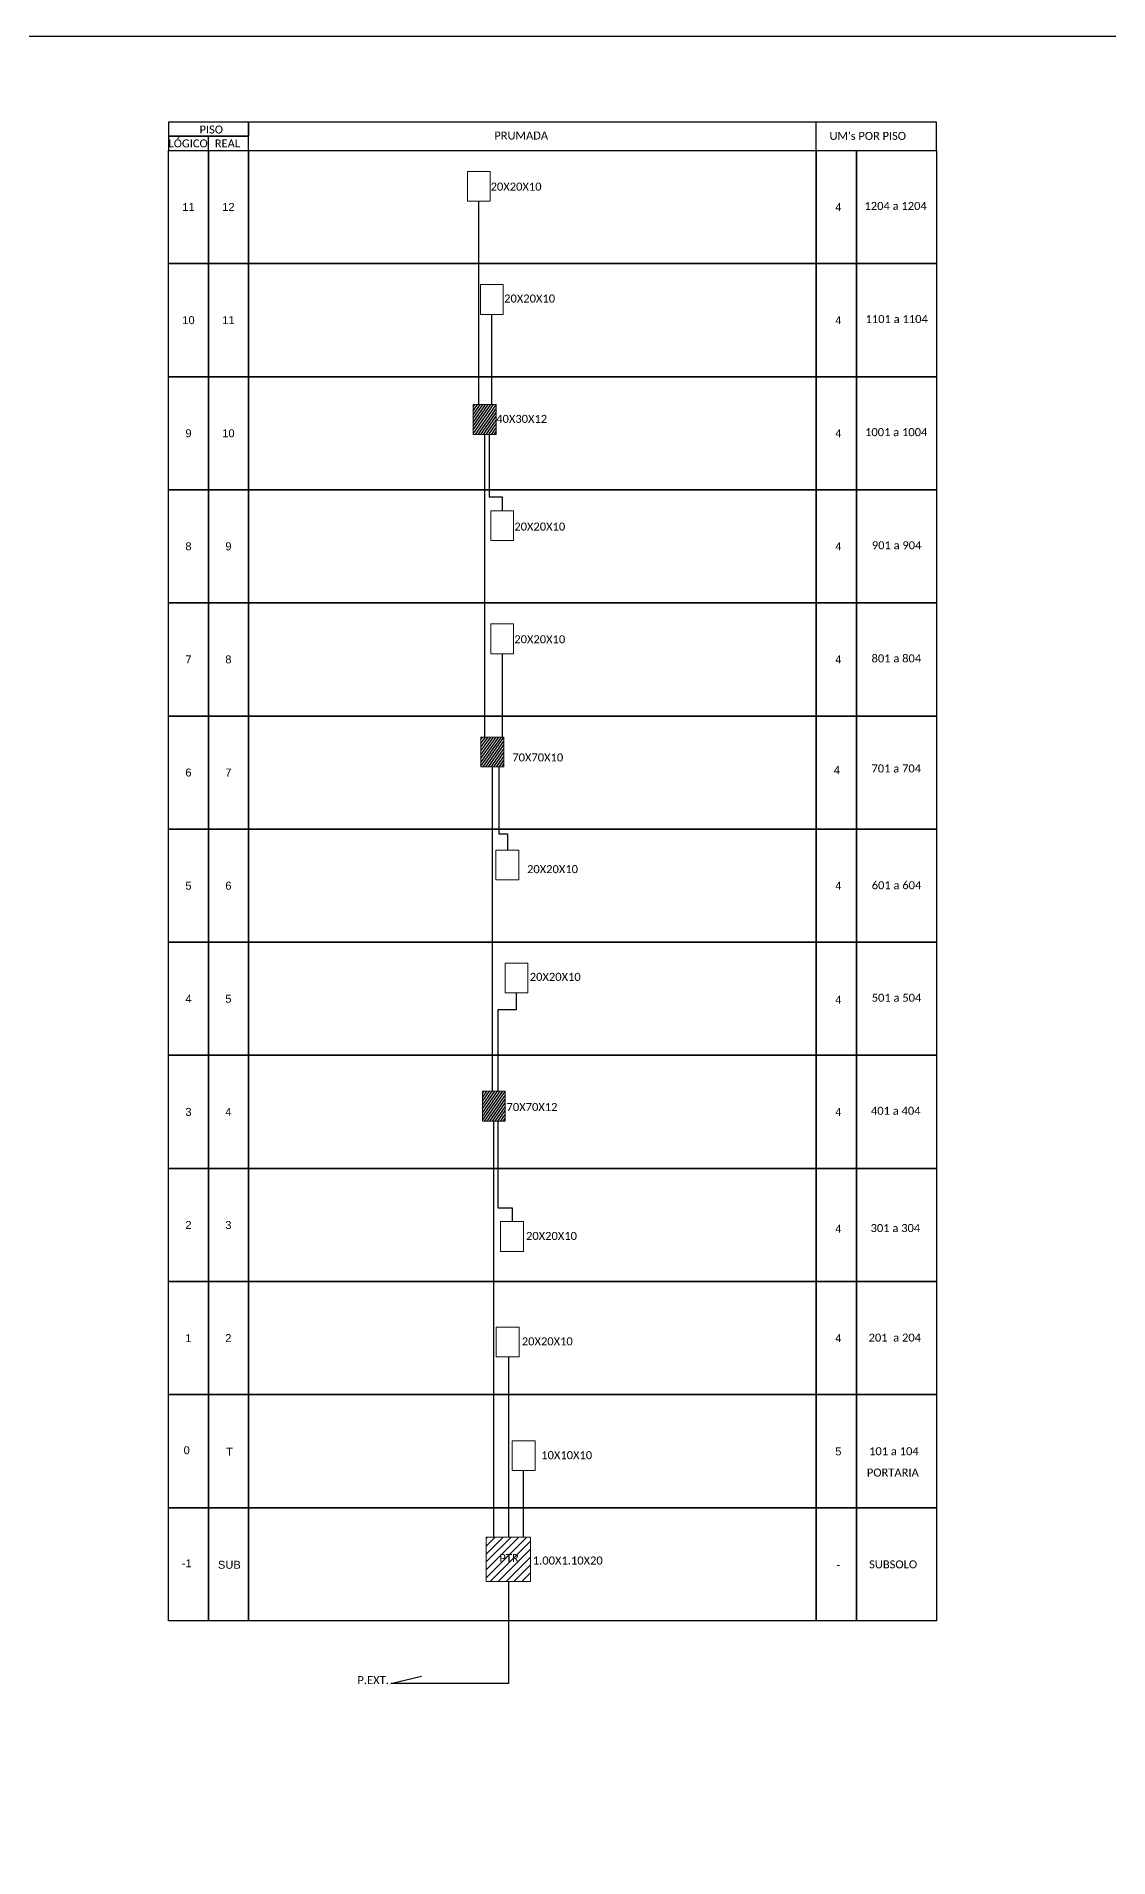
# Model space of a CAD drawing. Header units: metres. Extents: x 8.2 to 67.7, y 13.1 to 54.8.
# Drawn here: x 39.12 to 51.38, y 33.96 to 54.81 of the extents above; entities that cross this region are included whole.
import ezdxf
from ezdxf.enums import TextEntityAlignment as Align

# ---------------------------------------------------------------- set-up
doc = ezdxf.new("R2010")
doc.units = ezdxf.units.M
doc.styles.add('ARIAL', font='arial.ttf')
doc.styles.add('WMF-Calibri0', font='calibri.ttf')

msp = doc.modelspace()

# ---------------------------------------------------------------- hatches: boundary and pattern name
at = {"linetype": 'Continuous'}
h = msp.add_hatch(dxfattribs=at)
h.set_pattern_fill('ANSI31', color=1, scale=0.2, angle=10, style=0)
h.set_pattern_definition([(55, (9.382192, 10.421647), (-0.020478801, 0.014339411), [])])
h.paths.add_polyline_path([(44.209, 50.597), (44.116, 50.597), (44.116, 50.256), (44.378, 50.256), (44.378, 50.597)])
h = msp.add_hatch(dxfattribs=at)
h.set_pattern_fill('ANSI31', color=1, scale=0.2, angle=10, style=0)
h.set_pattern_definition([(55, (9.47043, 6.616157), (-0.020478801, 0.014339411), [])])
h.paths.add_polyline_path([(44.297, 46.791), (44.204, 46.791), (44.204, 46.451), (44.466, 46.451), (44.466, 46.791)])
h = msp.add_hatch(dxfattribs=at)
h.set_pattern_fill('ANSI31', color=1, scale=0.2, angle=10, style=0)
h.set_pattern_definition([(55, (9.4875, 2.56106), (-0.020478801, 0.014339411), [])])
h.paths.add_polyline_path([(44.314, 42.736), (44.222, 42.736), (44.222, 42.395), (44.483, 42.395), (44.483, 42.736)])
h = msp.add_hatch(dxfattribs=at)
h.set_pattern_fill('ANSI31', color=1, scale=0.020077, style=0)
h.set_pattern_definition([(45, (-47.07318, -18.92299), (-0.0450746, 0.0450746), [])])
h.paths.add_polyline_path([(44.518, 37.631), (44.265, 37.631), (44.265, 37.123), (44.772, 37.123), (44.772, 37.631)])
h.paths.add_polyline_path([(44.426, 37.336), (44.631, 37.336), (44.631, 37.448), (44.426, 37.448)], flags=24)

# ---------------------------------------------------------------- linework, layer by layer
at = {"color": 7}
msp.add_lwpolyline([(8.619, 13.113), (67.657, 13.113), (67.657, 54.812), (8.619, 54.812)], close=True, dxfattribs=at)
at = {"color": 0}
for points in [[(40.629, 53.669), (41.544, 53.669), (41.544, 53.832), (40.629, 53.832)], [(40.629, 53.507), (41.544, 53.507), (41.544, 53.669), (40.629, 53.669)]]:
    msp.add_lwpolyline(points, close=True, dxfattribs=at)
for points in [[(41.544, 53.507), (49.414, 53.507), (49.414, 53.832), (41.544, 53.832), (41.544, 53.832), (41.544, 53.669)], [(48.041, 53.507), (48.041, 53.832)], [(41.087, 53.507), (41.087, 53.669)]]:
    msp.add_lwpolyline(points)
for points in [[(40.629, 53.507), (41.087, 53.507), (41.087, 52.212), (40.629, 52.212)], [(41.087, 53.507), (41.544, 53.507), (41.544, 52.212), (41.087, 52.212)], [(41.544, 53.507), (48.041, 53.507), (48.041, 52.212), (41.544, 52.212)], [(48.041, 53.507), (48.499, 53.507), (48.499, 52.212), (48.041, 52.212)], [(48.499, 53.507), (49.414, 53.507), (49.414, 52.212), (48.499, 52.212)], [(40.629, 52.212), (41.087, 52.212), (41.087, 50.917), (40.629, 50.917)], [(41.087, 52.212), (41.544, 52.212), (41.544, 50.917), (41.087, 50.917)], [(41.544, 52.212), (48.041, 52.212), (48.041, 50.917), (41.544, 50.917)], [(48.041, 52.212), (48.499, 52.212), (48.499, 50.917), (48.041, 50.917)], [(48.499, 52.212), (49.414, 52.212), (49.414, 50.917), (48.499, 50.917)], [(40.629, 50.917), (41.087, 50.917), (41.087, 49.622), (40.629, 49.622)], [(41.087, 50.917), (41.544, 50.917), (41.544, 49.622), (41.087, 49.622)], [(41.544, 50.917), (48.041, 50.917), (48.041, 49.622), (41.544, 49.622)], [(48.041, 50.917), (48.499, 50.917), (48.499, 49.622), (48.041, 49.622)], [(48.499, 50.917), (49.414, 50.917), (49.414, 49.622), (48.499, 49.622)], [(40.629, 49.622), (41.087, 49.622), (41.087, 48.327), (40.629, 48.327)], [(41.087, 49.622), (41.544, 49.622), (41.544, 48.327), (41.087, 48.327)], [(41.544, 49.622), (48.041, 49.622), (48.041, 48.327), (41.544, 48.327)], [(48.041, 49.622), (48.499, 49.622), (48.499, 48.327), (48.041, 48.327)], [(48.499, 49.622), (49.414, 49.622), (49.414, 48.327), (48.499, 48.327)], [(40.629, 48.327), (41.087, 48.327), (41.087, 47.032), (40.629, 47.032)], [(41.087, 48.327), (41.544, 48.327), (41.544, 47.032), (41.087, 47.032)], [(41.544, 48.327), (48.041, 48.327), (48.041, 47.032), (41.544, 47.032)], [(48.041, 48.327), (48.499, 48.327), (48.499, 47.032), (48.041, 47.032)], [(48.499, 48.327), (49.414, 48.327), (49.414, 47.032), (48.499, 47.032)], [(40.629, 47.032), (41.087, 47.032), (41.087, 45.737), (40.629, 45.737)], [(41.087, 47.032), (41.544, 47.032), (41.544, 45.737), (41.087, 45.737)], [(41.544, 47.032), (48.041, 47.032), (48.041, 45.737), (41.544, 45.737)], [(48.041, 47.032), (48.499, 47.032), (48.499, 45.737), (48.041, 45.737)], [(48.499, 47.032), (49.414, 47.032), (49.414, 45.737), (48.499, 45.737)], [(40.629, 45.737), (41.087, 45.737), (41.087, 44.442), (40.629, 44.442)], [(41.087, 45.737), (41.544, 45.737), (41.544, 44.442), (41.087, 44.442)], [(41.544, 45.737), (48.041, 45.737), (48.041, 44.442), (41.544, 44.442)], [(48.041, 45.737), (48.499, 45.737), (48.499, 44.442), (48.041, 44.442)], [(48.499, 45.737), (49.414, 45.737), (49.414, 44.442), (48.499, 44.442)], [(40.629, 44.442), (41.087, 44.442), (41.087, 43.148), (40.629, 43.148)], [(41.087, 44.442), (41.544, 44.442), (41.544, 43.148), (41.087, 43.148)], [(41.544, 44.442), (48.041, 44.442), (48.041, 43.148), (41.544, 43.148)], [(48.041, 44.442), (48.499, 44.442), (48.499, 43.148), (48.041, 43.148)], [(48.499, 44.442), (49.414, 44.442), (49.414, 43.148), (48.499, 43.148)], [(40.629, 43.148), (41.087, 43.148), (41.087, 41.853), (40.629, 41.853)], [(41.087, 43.148), (41.544, 43.148), (41.544, 41.853), (41.087, 41.853)], [(41.544, 43.148), (48.041, 43.148), (48.041, 41.853), (41.544, 41.853)], [(48.041, 43.148), (48.499, 43.148), (48.499, 41.853), (48.041, 41.853)], [(48.499, 43.148), (49.414, 43.148), (49.414, 41.853), (48.499, 41.853)], [(40.629, 41.853), (41.087, 41.853), (41.087, 40.558), (40.629, 40.558)], [(41.087, 41.853), (41.544, 41.853), (41.544, 40.558), (41.087, 40.558)], [(41.544, 41.853), (48.041, 41.853), (48.041, 40.558), (41.544, 40.558)], [(48.041, 41.853), (48.499, 41.853), (48.499, 40.558), (48.041, 40.558)], [(48.499, 41.853), (49.414, 41.853), (49.414, 40.558), (48.499, 40.558)], [(40.629, 40.558), (41.087, 40.558), (41.087, 39.263), (40.629, 39.263)], [(41.087, 40.558), (41.544, 40.558), (41.544, 39.263), (41.087, 39.263)], [(41.544, 40.558), (48.041, 40.558), (48.041, 39.263), (41.544, 39.263)], [(48.041, 40.558), (48.499, 40.558), (48.499, 39.263), (48.041, 39.263)], [(48.499, 40.558), (49.414, 40.558), (49.414, 39.263), (48.499, 39.263)], [(40.629, 39.263), (41.087, 39.263), (41.087, 37.968), (40.629, 37.968)], [(41.087, 39.263), (41.544, 39.263), (41.544, 37.968), (41.087, 37.968)], [(41.544, 39.263), (48.041, 39.263), (48.041, 37.968), (41.544, 37.968)], [(48.041, 39.263), (48.499, 39.263), (48.499, 37.968), (48.041, 37.968)], [(48.499, 39.263), (49.414, 39.263), (49.414, 37.968), (48.499, 37.968)], [(40.629, 37.968), (41.087, 37.968), (41.087, 36.673), (40.629, 36.673)], [(41.087, 37.968), (41.544, 37.968), (41.544, 36.673), (41.087, 36.673)], [(41.544, 37.968), (48.041, 37.968), (48.041, 36.673), (41.544, 36.673)], [(48.041, 37.968), (48.499, 37.968), (48.499, 36.673), (48.041, 36.673)], [(48.499, 37.968), (49.414, 37.968), (49.414, 36.673), (48.499, 36.673)]]:
    msp.add_lwpolyline(points, close=True)
at = {"color": 0, "lineweight": 0}
for points in [[(44.049, 53.266), (44.311, 53.266), (44.311, 52.925), (44.049, 52.925)], [(44.198, 51.971), (44.46, 51.971), (44.46, 51.63), (44.198, 51.63)], [(44.317, 49.381), (44.578, 49.381), (44.578, 49.04), (44.317, 49.04)], [(44.317, 48.086), (44.578, 48.086), (44.578, 47.745), (44.317, 47.745)], [(44.376, 45.497), (44.638, 45.497), (44.638, 45.156), (44.376, 45.156)], [(44.48, 44.202), (44.742, 44.202), (44.742, 43.861), (44.48, 43.861)], [(44.428, 41.244), (44.69, 41.244), (44.69, 40.903), (44.428, 40.903)], [(44.379, 40.037), (44.641, 40.037), (44.641, 39.696), (44.379, 39.696)], [(44.561, 38.734), (44.823, 38.734), (44.823, 38.393), (44.561, 38.393)]]:
    msp.add_lwpolyline(points, close=True, dxfattribs=at)
at = {"color": 3}
for points in [[(44.18, 50.597), (44.18, 52.925)], [(44.329, 50.597), (44.329, 51.63)], [(44.247, 46.791), (44.247, 50.256)], [(44.3, 50.256), (44.3, 49.541), (44.448, 49.541), (44.448, 49.381)], [(44.448, 47.745), (44.448, 46.791)], [(44.335, 42.736), (44.335, 46.451)], [(44.408, 46.451), (44.408, 45.683), (44.507, 45.683), (44.507, 45.497)], [(44.403, 42.736), (44.403, 43.672), (44.611, 43.672), (44.611, 43.861)]]:
    msp.add_lwpolyline(points, dxfattribs=at)
at = {"color": 1, "lineweight": 0}
for points in [[(44.116, 50.597), (44.378, 50.597), (44.378, 50.256), (44.116, 50.256)], [(44.204, 46.791), (44.466, 46.791), (44.466, 46.451), (44.204, 46.451)], [(44.222, 42.736), (44.483, 42.736), (44.483, 42.395), (44.222, 42.395)], [(44.265, 37.631), (44.772, 37.631), (44.772, 37.123), (44.265, 37.123)]]:
    msp.add_lwpolyline(points, close=True, dxfattribs=at)
at = {"color": 3, "ltscale": 0.5}
for points in [[(44.352, 40.903), (44.352, 42.395)], [(44.397, 42.395), (44.397, 41.403), (44.56, 41.403), (44.56, 41.244)], [(44.352, 37.631), (44.352, 40.903)], [(44.518, 39.696), (44.518, 37.631)], [(44.692, 37.631), (44.692, 38.393)], [(44.518, 37.123), (44.518, 35.954), (43.172, 35.954), (43.524, 36.04)]]:
    msp.add_lwpolyline(points, dxfattribs=at)

# ---------------------------------------------------------------- texts
at = {"color": 0, "style": 'WMF-Calibri0'}
for s, height, p in [('     PISO', 0.091, (40.825, 53.701)), ('  LÓGICO', 0.091, (40.566, 53.542)), ('    REAL', 0.091, (41.032, 53.542)), ('PRUMADA', 0.091, (44.358, 53.632)), ("UM's POR PISO", 0.09096, (48.192, 53.628))]:
    msp.add_text(s, height=height, dxfattribs=at).set_placement(p)
at = {"style": 'WMF-Calibri0'}
for s, height, p in [('20X20X10', 0.0916, (44.315, 53.047)), ('1204 a 1204', 0.09163, (48.592, 52.826)), ('20X20X10', 0.0916, (44.47, 51.766)), ('1101 a 1104', 0.09163, (48.604, 51.531)), ('40X30X12', 0.0916, (44.379, 50.388)), ('1001 a 1004', 0.09163, (48.599, 50.236)), ('20X20X10', 0.0916, (44.586, 49.155)), ('901 a 904', 0.0916, (48.676, 48.941)), ('20X20X10', 0.0916, (44.586, 47.865)), ('801 a 804', 0.0916, (48.673, 47.646)), ('70X70X10', 0.0916, (44.563, 46.512)), ('701 a 704', 0.0916, (48.672, 46.386)), ('20X20X10', 0.0916, (44.732, 45.233)), ('601 a 604', 0.0916, (48.675, 45.049)), ('20X20X10', 0.0916, (44.763, 44)), ('501 a 504', 0.0916, (48.675, 43.761)), ('70X70X12', 0.0916, (44.497, 42.51)), ('401 a 404', 0.0916, (48.666, 42.467)), ('20X20X10', 0.0916, (44.72, 41.034)), ('301 a 304', 0.0916, (48.662, 41.124)), ('20X20X10', 0.0916, (44.672, 39.827)), ('201  a 204', 0.0916, (48.639, 39.87)), ('10X10X10', 0.0916, (44.894, 38.524)), ('101 a 104', 0.0916, (48.645, 38.569)), ('PORTARIA', 0.0916, (48.619, 38.325)), ('PTR', 0.0916, (44.416, 37.346)), ('1.00X1.10X20', 0.09163, (44.798, 37.318)), ('SUBSOLO', 0.0916, (48.645, 37.274)), ('P.EXT.', 0.0916, (42.791, 35.949))]:
    msp.add_text(s, height=height, dxfattribs=at).set_placement(p)
at = {"style": 'ARIAL', "flags": 12}
for tag, text, p in [('11', 'XX', (40.858, 52.859)), ('12', '7', (41.315, 52.859)), ('4', 'XX', (48.293, 52.859)), ('10', 'XX', (40.858, 51.564)), ('11', '7', (41.315, 51.564)), ('4', 'XX', (48.293, 51.564)), ('9', 'XX', (40.858, 50.269)), ('10', '7', (41.315, 50.269)), ('4', 'XX', (48.293, 50.269)), ('8', 'XX', (40.858, 48.975)), ('9', '7', (41.315, 48.975)), ('4', 'XX', (48.293, 48.975)), ('7', 'XX', (40.858, 47.68)), ('8', '7', (41.315, 47.68)), ('4', 'XX', (48.293, 47.68)), ('6', 'XX', (40.858, 46.385)), ('7', 'XX', (41.315, 46.385)), ('4', 'XX', (48.276, 46.414)), ('5', 'XX', (40.858, 45.09)), ('6', 'XX', (41.315, 45.09)), ('4', 'XX', (48.293, 45.09)), ('4', 'XX', (40.858, 43.795)), ('5', 'XX', (41.315, 43.795)), ('4', 'XX', (48.293, 43.786)), ('3', 'XX', (40.858, 42.5)), ('4', 'XX', (41.315, 42.5)), ('4', 'XX', (48.293, 42.5)), ('2', 'XX', (40.858, 41.205)), ('3', 'XX', (41.315, 41.205)), ('4', 'XX', (48.293, 41.164)), ('1', 'XX', (40.858, 39.91)), ('2', 'XX', (41.315, 39.91)), ('4', '0', (48.293, 39.91)), ('0', 'XX', (40.838, 38.626)), ('T', 'XX', (41.326, 38.61)), ('5', 'XX', (48.293, 38.613)), ('-1', 'XX', (40.838, 37.331)), ('SUB', 'XX', (41.326, 37.315)), ('-', 'XX', (48.293, 37.318))]:
    msp.add_attdef(tag, text=text, height=0.091, dxfattribs=at).set_placement(p, align=Align.MIDDLE_CENTER)

doc.saveas('drawing.dxf')
